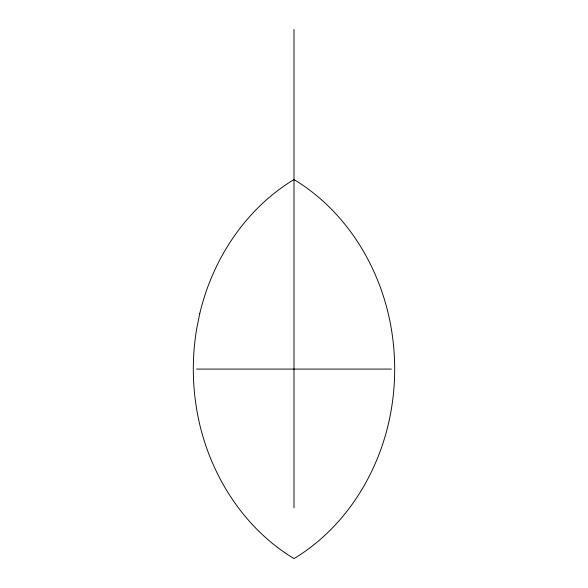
<?xml version="1.0" encoding="UTF-8"?>
<svg xmlns="http://www.w3.org/2000/svg" width="588" height="588" viewBox="0 0 588 588"><rect width="100%" height="100%" fill="white"/><g stroke="black" fill="none" stroke-linecap="round" stroke-linejoin="round"><path stroke-width="0.88" d="M196.635 369.08L391.365 369.08M294 29.4L294 507.863M199.758 313.617L196.892 327.597A241.859 241.859 0 0 0 196.899 410.564C207.152 470.326 241.536 526.966 294 558.6C346.266 527.091 380.583 470.745 390.991 411.24A241.837 241.837 0 0 0 390.983 326.913C380.59 267.408 346.266 211.063 294 179.561C245.703 208.689 212.555 259.176 199.758 313.617"/></g></svg>
